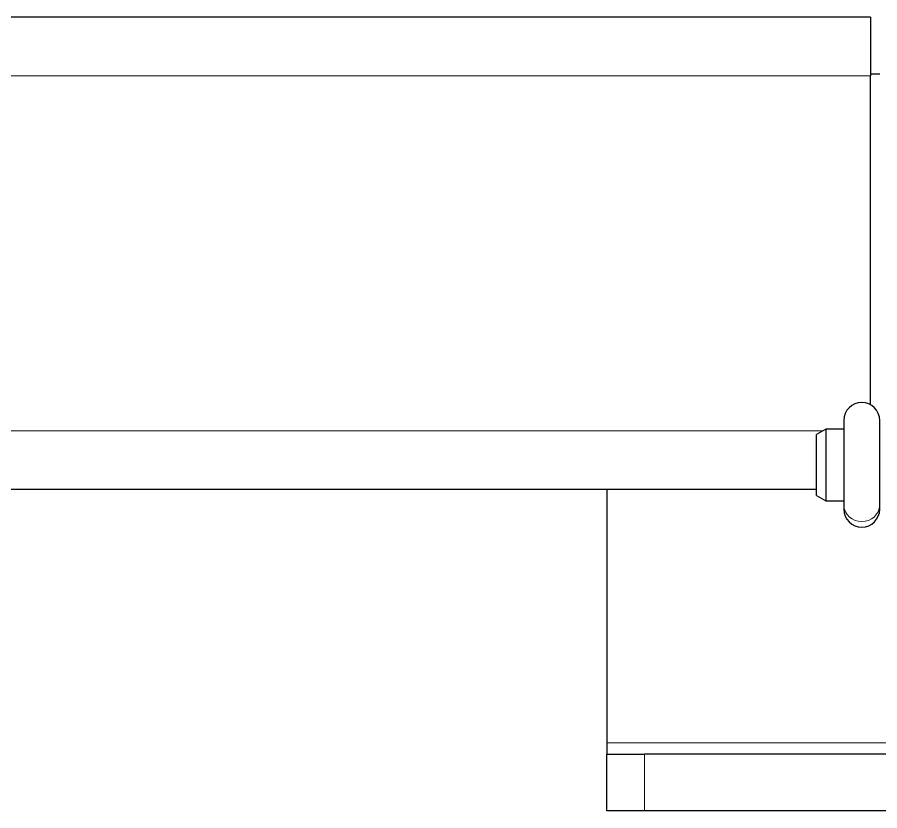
# Model space of a CAD drawing. Header units: millimetres. Extents: x -815 to 1037, y -273 to 1990.
# Drawn here: x -97.72 to -52.09, y -237.44 to -195.44 of the extents above; entities that cross this region are included whole.
import ezdxf

# ---------------------------------------------------------------- set-up
doc = ezdxf.new("R2010")
doc.units = ezdxf.units.MM

msp = doc.modelspace()

# ---------------------------------------------------------------- linework, layer by layer
at = {"color": 7, "linetype": 'Continuous', "lineweight": 25}
for p, q in [((-52.586, -195.436), (-681.586, -195.436)), ((-52.586, -195.436), (-52.586, -198.536)), ((-52.586, -198.436), (-52.086, -198.436)), ((-52.586, -215.938), (-52.586, -198.536)), ((-53.99, -216.773), (-53.99, -221.26)), ((-52.09, -221.26), (-52.09, -216.773)), ((-54.936, -217.236), (-55.436, -217.525)), ((-55.436, -220.748), (-55.436, -217.525)), ((-53.99, -217.236), (-54.936, -217.236)), ((-54.936, -217.236), (-54.936, -221.036)), ((-52.086, -217.236), (-52.09, -217.236)), ((-55.436, -220.436), (-678.636, -220.436)), ((-66.536, -220.436), (-66.536, -233.836)), ((-55.436, -220.748), (-54.936, -221.036)), ((-54.936, -221.036), (-53.99, -221.036)), ((-53.99, -221.26), (-53.99, -221.473)), ((-52.09, -221.036), (-52.086, -221.036)), ((-52.09, -221.473), (-52.09, -221.26)), ((-66.536, -233.836), (-66.536, -234.436)), ((-66.536, -237.436), (-66.536, -234.436)), ((-66.536, -234.436), (-64.536, -234.436)), ((-48.836, -234.436), (-64.536, -234.436)), ((-64.536, -237.436), (-66.536, -237.436)), ((-48.836, -237.436), (-64.536, -237.436))]:
    msp.add_line(p, q, dxfattribs=at)
at = {"color": 8, "linetype": 'Continuous', "lineweight": 18}
for p, q in [((-52.586, -198.536), (-681.586, -198.536)), ((-55.109, -217.336), (-678.963, -217.336)), ((-66.536, -233.836), (-46.836, -233.836)), ((-64.536, -234.436), (-64.536, -237.436))]:
    msp.add_line(p, q, dxfattribs=at)
at = {"color": 7, "linetype": 'Continuous', "lineweight": 25}
for centre, start, end in [((-53.04, -216.773), 0, 180), ((-53.04, -221.473), 180, 0)]:
    msp.add_arc(centre, 0.95, start, end, dxfattribs=at)
at = {"color": 8, "linetype": 'Continuous', "lineweight": 18}
for centre, start, end in [((-53.081, -221.215), 182.8387, 272.5819), ((-52.999, -221.215), 267.4181, 357.1613)]:
    msp.add_arc(centre, 0.91, start, end, dxfattribs=at)

doc.saveas('drawing.dxf')
